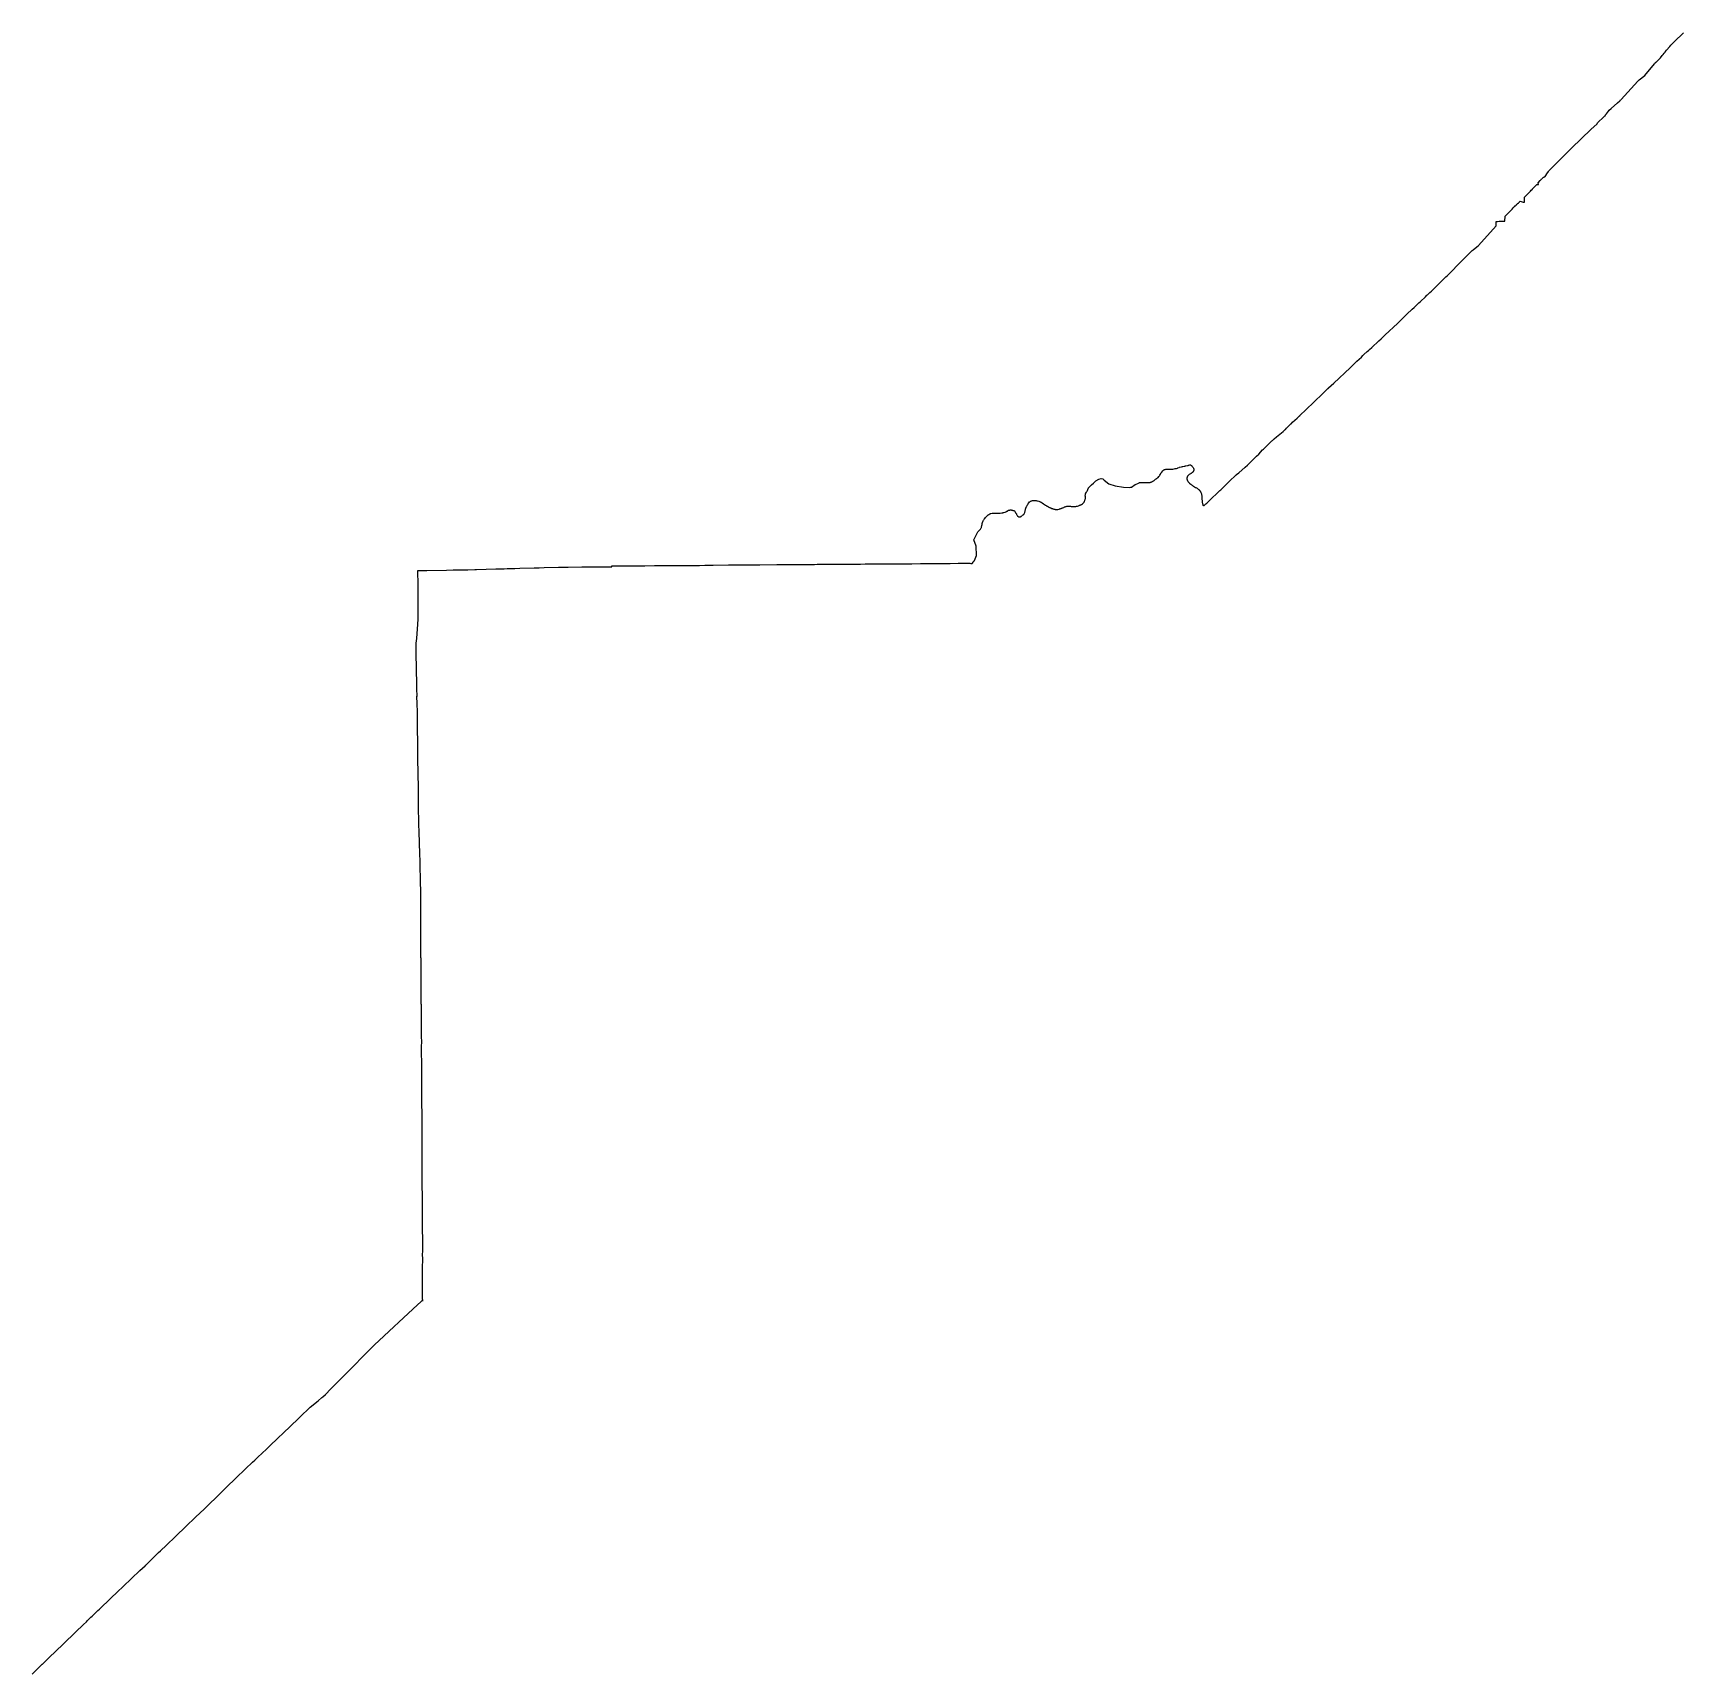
# Model space of a CAD drawing. Extents: x 6438959 to 7279357, y 1424492 to 2039161.
# Drawn here: x 6678693 to 6859158, y 1483974 to 1663678 of the extents above; entities that cross this region are included whole.
import ezdxf

# ---------------------------------------------------------------- set-up
doc = ezdxf.new("R2010")
doc.units = 21
doc.layers.add('COUNTY_BOUNDARY', color=40, linetype='Continuous')

msp = doc.modelspace()

# ---------------------------------------------------------------- linework, layer by layer
at = {"layer": 'COUNTY_BOUNDARY'}
for points in [[(6834167, 1637701), (6834209, 1637741), (6834223, 1637755), (6834587, 1638132), (6835844, 1639433), (6836124, 1639724), (6836276, 1639846), (6836409, 1639947), (6836810, 1640253), (6836943, 1640355), (6836984, 1640402), (6838908, 1642563), (6838907, 1642611), (6838908, 1642698), (6838912, 1642914), (6838915, 1642958), (6838919, 1643045), (6839003, 1643045), (6839076, 1643045), (6839228, 1643053), (6839253, 1643054), (6839330, 1643059), (6839336, 1643059), (6839341, 1643059), (6839357, 1643060), (6839362, 1643060), (6839435, 1643062), (6839642, 1643069), (6839653, 1643069), (6839726, 1643070), (6839757, 1643071), (6839849, 1643075), (6839880, 1643077), (6839889, 1643604), (6840652, 1644397), (6840669, 1644415), (6840724, 1644472), (6840732, 1644482), (6840756, 1644512), (6840764, 1644523), (6840771, 1644531), (6840791, 1644556), (6840797, 1644565), (6840918, 1644661), (6840927, 1644729), (6840944, 1644734), (6840996, 1644751), (6841014, 1644757), (6841094, 1644822), (6841117, 1644840), (6841146, 1644870), (6841190, 1644914), (6841250, 1644968), (6841256, 1644973), (6841272, 1644988), (6841278, 1644993), (6841282, 1644999), (6841296, 1645020), (6841300, 1645027), (6841305, 1645033), (6841317, 1645051), (6841321, 1645057), (6841330, 1645049), (6841338, 1645041), (6841355, 1645058), (6841412, 1645115), (6841430, 1645135), (6841469, 1645174), (6841478, 1645183), (6841494, 1645202), (6841519, 1645232), (6841528, 1645244), (6841540, 1645242), (6841553, 1645241), (6841854, 1645161), (6842005, 1645161), (6842001, 1645682), (6842047, 1645724), (6842126, 1645808), (6842183, 1645872), (6842674, 1646365), (6842762, 1646456), (6842883, 1646580), (6842901, 1646600), (6843365, 1647071), (6843558, 1647076), (6843512, 1647253), (6843509, 1647283), (6843747, 1647538), (6843829, 1647624), (6843892, 1647688), (6843918, 1647714), (6843962, 1647756), (6844091, 1647884), (6844097, 1647891), (6844159, 1647891), (6844248, 1647956), (6844274, 1647968), (6844535, 1648353), (6844566, 1648399), (6844636, 1648503), (6844698, 1648565), (6847149, 1651046), (6849322, 1653143), (6849952, 1653687), (6849969, 1653718), (6849981, 1653739), (6850002, 1653852), (6850716, 1654498), (6850818, 1654590), (6850835, 1654613), (6850887, 1654682), (6850904, 1654705), (6850979, 1654806), (6851206, 1655112), (6851282, 1655214), (6851515, 1655421), (6852214, 1656040), (6852447, 1656246), (6852454, 1656253), (6852478, 1656276), (6852485, 1656283), (6852501, 1656298), (6852547, 1656342), (6852563, 1656357), (6852591, 1656388), (6854434, 1658407), (6854509, 1658487), (6854513, 1658490), (6854544, 1658517), (6854570, 1658537), (6855177, 1659035), (6856239, 1660284), (6856242, 1660287), (6856250, 1660297), (6856253, 1660300), (6856270, 1660320), (6856274, 1660325), (6856322, 1660381), (6856339, 1660403), (6856396, 1660468), (6856422, 1660491), (6856688, 1660728), (6856776, 1660808), (6856780, 1660813), (6856794, 1660829), (6856798, 1660834), (6856901, 1660960), (6857090, 1661192), (6857210, 1661337), (6857313, 1661463), (6857338, 1661494), (6857413, 1661585), (6857438, 1661616), (6857443, 1661622), (6857458, 1661641), (6857578, 1661778), (6857936, 1662193), (6858055, 1662332), (6858168, 1662459), (6858380, 1662666), (6858386, 1662673), (6858412, 1662697), (6859422, 1663678)], [(6678600, 1483974), (6678828, 1484194), (6678904, 1484268), (6679065, 1484424), (6679549, 1484892), (6679710, 1485048), (6679723, 1485060), (6680208, 1485529), (6680379, 1485695), (6680419, 1485735), (6680466, 1485780), (6681960, 1487217), (6682037, 1487290), (6682267, 1487512), (6682343, 1487586), (6682484, 1487721), (6682904, 1488126), (6683044, 1488261), (6683345, 1488550), (6684245, 1489417), (6684545, 1489706), (6684670, 1489826), (6685044, 1490187), (6685169, 1490307), (6685330, 1490462), (6685813, 1490927), (6685974, 1491082), (6686054, 1491159), (6686224, 1491321), (6686978, 1492039), (6687228, 1492278), (6687375, 1492418), (6687814, 1492836), (6687960, 1492976), (6688571, 1493557), (6690402, 1495303), (6690964, 1495840), (6691000, 1495874), (6691012, 1495886), (6691020, 1495893), (6691074, 1495945), (6691300, 1496162), (6692165, 1496990), (6692453, 1497266), (6692670, 1497474), (6693321, 1498098), (6693537, 1498306), (6694078, 1498824), (6695701, 1500380), (6696242, 1500899), (6696539, 1501184), (6697432, 1502040), (6697729, 1502325), (6697990, 1502575), (6698774, 1503327), (6698894, 1503442), (6699030, 1503584), (6699553, 1504124), (6699616, 1504189), (6701170, 1505670), (6701709, 1506185), (6701967, 1506430), (6702742, 1507166), (6703000, 1507412), (6703315, 1507712), (6704261, 1508613), (6704577, 1508914), (6704770, 1509098), (6705351, 1509652), (6705545, 1509837), (6706094, 1510360), (6707742, 1511931), (6708292, 1512455), (6708688, 1512833), (6709053, 1513181), (6709913, 1513907), (6710326, 1514256), (6710423, 1514337), (6710709, 1514579), (6710713, 1514583), (6710803, 1514674), (6711245, 1515121), (6712568, 1516461), (6713009, 1516908), (6713534, 1517439), (6715107, 1519032), (6715631, 1519563), (6715720, 1519653), (6715988, 1519924), (6716019, 1519957), (6716079, 1520012), (6716615, 1520508), (6718223, 1521996), (6718759, 1522493), (6720810, 1524391), (6721180, 1524735), (6721319, 1524863), (6721406, 1524868), (6721402, 1524878), (6721373, 1524937), (6721369, 1524951), (6721363, 1524989), (6721356, 1525185), (6721354, 1525594), (6721359, 1526459), (6721356, 1527038), (6721357, 1527330), (6721363, 1527903), (6721363, 1528483), (6721366, 1529360), (6721364, 1529973), (6721366, 1530209), (6721366, 1531373), (6721360, 1532860), (6721357, 1533035), (6721352, 1533941), (6721350, 1534876), (6721351, 1535234), (6721349, 1535404), (6721346, 1535521), (6721343, 1535632), (6721328, 1538174), (6721321, 1541292), (6721318, 1542277), (6721301, 1543572), (6721299, 1544304), (6721297, 1544789), (6721298, 1545216), (6721288, 1546577), (6721277, 1547435), (6721279, 1547925), (6721278, 1548554), (6721271, 1549228), (6721264, 1549735), (6721276, 1550534), (6721262, 1551262), (6721252, 1551622), (6721247, 1551834), (6721247, 1551857), (6721240, 1552006), (6721239, 1552115), (6721242, 1552638), (6721244, 1552696), (6721245, 1552725), (6721246, 1552733), (6721255, 1552824), (6721258, 1553050), (6721260, 1553275), (6721255, 1553725), (6721245, 1555236), (6721246, 1555944), (6721243, 1556166), (6721241, 1556253), (6721241, 1556883), (6721237, 1557158), (6721236, 1557194), (6721225, 1557266), (6721217, 1557366), (6721203, 1559803), (6721191, 1561812), (6721185, 1562010), (6721184, 1562089), (6721186, 1562334), (6721179, 1562444), (6721162, 1567733), (6721158, 1569199), (6721156, 1569646), (6721151, 1570025), (6721139, 1570352), (6721138, 1570365), (6721134, 1570395), (6721128, 1570408), (6721120, 1570418), (6721114, 1570422), (6721087, 1572972), (6721087, 1572986), (6721087, 1572990), (6721062, 1573794), (6720987, 1576208), (6720961, 1577013), (6720954, 1577244), (6720932, 1577937), (6720925, 1578168), (6720921, 1578305), (6720908, 1578714), (6720904, 1578851), (6720907, 1578990), (6720915, 1579323), (6720917, 1579409), (6720919, 1579548), (6720916, 1579556), (6720906, 1579579), (6720902, 1579587), (6720902, 1579646), (6720901, 1579825), (6720900, 1579884), (6720911, 1579890), (6720896, 1580973), (6720853, 1584221), (6720838, 1585304), (6720834, 1585619), (6720822, 1586564), (6720817, 1586880), (6720811, 1587365), (6720792, 1588823), (6720791, 1588920), (6720785, 1589309), (6720783, 1589494), (6720775, 1590051), (6720773, 1590237), (6720770, 1590244), (6720761, 1590409), (6720738, 1590879), (6720737, 1590905), (6720728, 1591070), (6720733, 1591059), (6720748, 1591027), (6720753, 1591016), (6720736, 1591881), (6720682, 1594477), (6720664, 1595343), (6720665, 1595647), (6720670, 1596559), (6720671, 1596863), (6720714, 1597387), (6720840, 1598957), (6720882, 1599481), (6720877, 1600058), (6720876, 1600126), (6720871, 1601360), (6720871, 1601790), (6720870, 1601920), (6720868, 1602173), (6720867, 1602367), (6720865, 1602775), (6720864, 1602857), (6720855, 1603720), (6720853, 1604295), (6720853, 1604328), (6720848, 1604585), (6720846, 1604780), (6720852, 1604818), (6720893, 1604819), (6721016, 1604820), (6721057, 1604821), (6721066, 1604821), (6721094, 1604822), (6721103, 1604822), (6721825, 1604833), (6723989, 1604865), (6724711, 1604877), (6724720, 1604877), (6724748, 1604877), (6724757, 1604877), (6724766, 1604877), (6724792, 1604877), (6724801, 1604878), (6725074, 1604882), (6725889, 1604894), (6726046, 1604897), (6726161, 1604899), (6726169, 1604899), (6726191, 1604900), (6726199, 1604900), (6726224, 1604901), (6726297, 1604902), (6726322, 1604903), (6727082, 1604919), (6727266, 1604923), (6729361, 1604986), (6730121, 1605010), (6730129, 1605010), (6730152, 1605011), (6730160, 1605011), (6730167, 1605011), (6730187, 1605012), (6730194, 1605012), (6730294, 1605015), (6730301, 1605015), (6730624, 1605023), (6730731, 1605025), (6730797, 1605027), (6730994, 1605031), (6731014, 1605032), (6731037, 1605032), (6731060, 1605033), (6731082, 1605033), (6731105, 1605034), (6731142, 1605035), (6731388, 1605041), (6731470, 1605043), (6731997, 1605056), (6733578, 1605096), (6734105, 1605110), (6734115, 1605110), (6734122, 1605110), (6734653, 1605127), (6736246, 1605177), (6736777, 1605194), (6737284, 1605199), (6738805, 1605214), (6739312, 1605219), (6739373, 1605220), (6739554, 1605222), (6739615, 1605222), (6739787, 1605223), (6740302, 1605225), (6740474, 1605226), (6740779, 1605227), (6740976, 1605227), (6741678, 1605230), (6741693, 1605230), (6741744, 1605229), (6741874, 1605232), (6741968, 1605230), (6741998, 1605232), (6742011, 1605232), (6742046, 1605234), (6742050, 1605233), (6742062, 1605231), (6742064, 1605251), (6742067, 1605312), (6742067, 1605332), (6742096, 1605332), (6742183, 1605331), (6742211, 1605331), (6742651, 1605326), (6743180, 1605321), (6743969, 1605327), (6744408, 1605331), (6744466, 1605332), (6744638, 1605333), (6744695, 1605334), (6744707, 1605334), (6744744, 1605334), (6744756, 1605335), (6745254, 1605339), (6745687, 1605344), (6746745, 1605347), (6747242, 1605349), (6747254, 1605349), (6747290, 1605349), (6747302, 1605349), (6747309, 1605349), (6747329, 1605349), (6747336, 1605349), (6747422, 1605350), (6747864, 1605354), (6749445, 1605368), (6749448, 1605368), (6749976, 1605372), (6750143, 1605372), (6750217, 1605372), (6750564, 1605377), (6750644, 1605377), (6750810, 1605377), (6750964, 1605377), (6751174, 1605379), (6751237, 1605379), (6751678, 1605380), (6752266, 1605385), (6752515, 1605388), (6752629, 1605385), (6753185, 1605393), (6754852, 1605419), (6755407, 1605428), (6755850, 1605435), (6756204, 1605440), (6757180, 1605447), (6757623, 1605450), (6757632, 1605450), (6757660, 1605450), (6757669, 1605450), (6758065, 1605447), (6758286, 1605449), (6760136, 1605462), (6760752, 1605467), (6761192, 1605470), (6762510, 1605480), (6762950, 1605483), (6763355, 1605485), (6764270, 1605489), (6764569, 1605496), (6764957, 1605504), (6764973, 1605505), (6765052, 1605507), (6765289, 1605514), (6765336, 1605516), (6765368, 1605515), (6765390, 1605515), (6765426, 1605514), (6765458, 1605514), (6765480, 1605513), (6765510, 1605512), (6765599, 1605511), (6765628, 1605510), (6765646, 1605510), (6765659, 1605510), (6765685, 1605510), (6765693, 1605510), (6765760, 1605512), (6765785, 1605513), (6765801, 1605513), (6765845, 1605514), (6765860, 1605515), (6765884, 1605515), (6765916, 1605516), (6765953, 1605515), (6765976, 1605516), (6766429, 1605515), (6766616, 1605514), (6766747, 1605517), (6767176, 1605517), (6767788, 1605522), (6767921, 1605523), (6768240, 1605519), (6768702, 1605518), (6769296, 1605524), (6769835, 1605529), (6770309, 1605531), (6771064, 1605538), (6772461, 1605547), (6772477, 1605547), (6773516, 1605555), (6773734, 1605556), (6774387, 1605560), (6774605, 1605562), (6774920, 1605563), (6775864, 1605570), (6776178, 1605572), (6776337, 1605572), (6776592, 1605574), (6776815, 1605575), (6776974, 1605577), (6777175, 1605578), (6777339, 1605579), (6778436, 1605589), (6778802, 1605593), (6778812, 1605592), (6778840, 1605592), (6778849, 1605592), (6778876, 1605592), (6779141, 1605594), (6780016, 1605601), (6780308, 1605603), (6780478, 1605605), (6780551, 1605606), (6781197, 1605615), (6781280, 1605613), (6781297, 1605612), (6781396, 1605600), (6781494, 1605579), (6781521, 1605570), (6781563, 1605631), (6781631, 1605731), (6781655, 1605757), (6781676, 1605785), (6781697, 1605805), (6781720, 1605829), (6781737, 1605842), (6781748, 1605853), (6781752, 1605857), (6781769, 1605885), (6781776, 1605900), (6781939, 1606269), (6782027, 1606468), (6781989, 1607466), (6781713, 1608174), (6782154, 1609034), (6782170, 1609053), (6782225, 1609109), (6782242, 1609128), (6782270, 1609156), (6782332, 1609224), (6782368, 1609262), (6782402, 1609302), (6782417, 1609323), (6782431, 1609345), (6782470, 1609398), (6782515, 1609477), (6782542, 1609536), (6782556, 1609573), (6782601, 1609736), (6782608, 1609774), (6782612, 1609787), (6782617, 1609818), (6782628, 1609876), (6782643, 1609992), (6782654, 1610035), (6782655, 1610043), (6782674, 1610105), (6782680, 1610117), (6782687, 1610142), (6782704, 1610177), (6782723, 1610212), (6782752, 1610270), (6782795, 1610335), (6782822, 1610380), (6782858, 1610434), (6782892, 1610474), (6782965, 1610568), (6782980, 1610588), (6783007, 1610617), (6783100, 1610714), (6783243, 1610862), (6783263, 1610879), (6783315, 1610920), (6783337, 1610934), (6783388, 1610962), (6783434, 1610988), (6783483, 1611012), (6783494, 1611017), (6783520, 1611026), (6783557, 1611042), (6783596, 1611055), (6783741, 1611094), (6783836, 1611107), (6783863, 1611107), (6783897, 1611110), (6783916, 1611110), (6784028, 1611104), (6784133, 1611096), (6784167, 1611095), (6784259, 1611094), (6784312, 1611091), (6784338, 1611091), (6784391, 1611089), (6784431, 1611089), (6784536, 1611094), (6784616, 1611099), (6784800, 1611117), (6784826, 1611121), (6784902, 1611142), (6784941, 1611151), (6784967, 1611155), (6785006, 1611165), (6785132, 1611203), (6785218, 1611235), (6785243, 1611245), (6785290, 1611269), (6785346, 1611302), (6785370, 1611314), (6785392, 1611328), (6785405, 1611333), (6785530, 1611405), (6785568, 1611418), (6785619, 1611430), (6785668, 1611436), (6785698, 1611441), (6785791, 1611441), (6785843, 1611437), (6785921, 1611421), (6785960, 1611414), (6785998, 1611404), (6786011, 1611402), (6786062, 1611388), (6786074, 1611382), (6786098, 1611372), (6786146, 1611349), (6786166, 1611332), (6786191, 1611302), (6786242, 1611226), (6786255, 1611204), (6786261, 1611192), (6786274, 1611169), (6786297, 1611137), (6786339, 1611071), (6786354, 1611050), (6786382, 1611006), (6786399, 1610986), (6786402, 1610969), (6786408, 1610944), (6786417, 1610920), (6786452, 1610850), (6786472, 1610816), (6786487, 1610794), (6786504, 1610775), (6786536, 1610751), (6786557, 1610736), (6786603, 1610710), (6786640, 1610696), (6786666, 1610690), (6786732, 1610685), (6786759, 1610685), (6786798, 1610691), (6786836, 1610700), (6786860, 1610712), (6786883, 1610725), (6786904, 1610741), (6786953, 1610785), (6786978, 1610815), (6787013, 1610838), (6787059, 1610864), (6787114, 1610901), (6787165, 1610942), (6787184, 1610960), (6787234, 1611021), (6787241, 1611032), (6787274, 1611103), (6787299, 1611177), (6787317, 1611253), (6787334, 1611329), (6787343, 1611380), (6787360, 1611443), (6787389, 1611570), (6787403, 1611620), (6787420, 1611669), (6787436, 1611705), (6787444, 1611730), (6787482, 1611813), (6787508, 1611858), (6787529, 1611891), (6787549, 1611925), (6787598, 1612002), (6787615, 1612038), (6787646, 1612095), (6787656, 1612119), (6787681, 1612165), (6787694, 1612187), (6787718, 1612222), (6787735, 1612242), (6787808, 1612318), (6787838, 1612343), (6787893, 1612379), (6787924, 1612404), (6787959, 1612423), (6787965, 1612425), (6788058, 1612459), (6788108, 1612474), (6788160, 1612485), (6788252, 1612497), (6788292, 1612499), (6788332, 1612497), (6788371, 1612492), (6788398, 1612491), (6788437, 1612486), (6788529, 1612476), (6788633, 1612460), (6788697, 1612443), (6788849, 1612397), (6788899, 1612379), (6788987, 1612351), (6788999, 1612344), (6789023, 1612335), (6789058, 1612316), (6789092, 1612296), (6789212, 1612215), (6789338, 1612125), (6789362, 1612108), (6789459, 1612040), (6789559, 1611977), (6789636, 1611926), (6789681, 1611899), (6789691, 1611891), (6789726, 1611872), (6789773, 1611848), (6789888, 1611784), (6789946, 1611754), (6789992, 1611729), (6790041, 1611710), (6790076, 1611691), (6790114, 1611678), (6790149, 1611661), (6790248, 1611623), (6790333, 1611587), (6790354, 1611580), (6790396, 1611567), (6790485, 1611543), (6790537, 1611532), (6790589, 1611522), (6790627, 1611513), (6790667, 1611509), (6790733, 1611505), (6790772, 1611498), (6790797, 1611489), (6790818, 1611493), (6790826, 1611495), (6790833, 1611497), (6790850, 1611499), (6790858, 1611501), (6790872, 1611502), (6790898, 1611509), (6790911, 1611510), (6791066, 1611542), (6791104, 1611555), (6791155, 1611569), (6791179, 1611579), (6791229, 1611596), (6791268, 1611607), (6791317, 1611626), (6791340, 1611638), (6791365, 1611648), (6791413, 1611669), (6791475, 1611692), (6791560, 1611728), (6791608, 1611750), (6791665, 1611783), (6791681, 1611788), (6791690, 1611792), (6791702, 1611798), (6791800, 1611837), (6791813, 1611840), (6791917, 1611858), (6791983, 1611866), (6792062, 1611868), (6792142, 1611865), (6792247, 1611856), (6792286, 1611848), (6792365, 1611838), (6792497, 1611827), (6792517, 1611821), (6792543, 1611817), (6792583, 1611813), (6792636, 1611811), (6792820, 1611826), (6792899, 1611835), (6792978, 1611847), (6793067, 1611870), (6793169, 1611900), (6793266, 1611941), (6793290, 1611953), (6793317, 1611961), (6793368, 1611974), (6793429, 1611999), (6793489, 1612027), (6793512, 1612040), (6793548, 1612057), (6793570, 1612071), (6793625, 1612108), (6793655, 1612134), (6793672, 1612153), (6793707, 1612192), (6793784, 1612298), (6793811, 1612342), (6793823, 1612366), (6793886, 1612509), (6793900, 1612545), (6793923, 1612620), (6793943, 1612695), (6793952, 1612759), (6793953, 1612785), (6793952, 1612798), (6793943, 1612836), (6793932, 1612887), (6793922, 1613003), (6793921, 1613042), (6793929, 1613119), (6793938, 1613157), (6793962, 1613231), (6793972, 1613255), (6793996, 1613301), (6794071, 1613408), (6794097, 1613453), (6794119, 1613486), (6794130, 1613509), (6794140, 1613533), (6794159, 1613568), (6794194, 1613653), (6794203, 1613676), (6794212, 1613701), (6794219, 1613726), (6794234, 1613762), (6794245, 1613782), (6794258, 1613808), (6794289, 1613865), (6794317, 1613910), (6794381, 1613992), (6794416, 1614032), (6794477, 1614100), (6794514, 1614137), (6794569, 1614187), (6794600, 1614212), (6794815, 1614390), (6795068, 1614626), (6795399, 1614826), (6795657, 1614896), (6795836, 1614837), (6796006, 1614698), (6796498, 1614315), (6797211, 1614088), (6798119, 1613958), (6798726, 1613915), (6798875, 1613924), (6798973, 1613933), (6799374, 1614240), (6799499, 1614282), (6799682, 1614358), (6799742, 1614386), (6799823, 1614429), (6799847, 1614440), (6799884, 1614453), (6799974, 1614455), (6800000, 1614455), (6800211, 1614460), (6800607, 1614449), (6800726, 1614443), (6800778, 1614439), (6800857, 1614441), (6800923, 1614444), (6800962, 1614451), (6801013, 1614465), (6801075, 1614488), (6801129, 1614503), (6801139, 1614506), (6801200, 1614529), (6801249, 1614550), (6801284, 1614567), (6801329, 1614588), (6801362, 1614608), (6801409, 1614632), (6801475, 1614676), (6801506, 1614700), (6801626, 1614802), (6801678, 1614842), (6801726, 1614886), (6801759, 1614908), (6801780, 1614924), (6801792, 1614930), (6801847, 1614967), (6801868, 1614982), (6801888, 1614999), (6801980, 1615093), (6802027, 1615156), (6802049, 1615188), (6802096, 1615266), (6802148, 1615357), (6802202, 1615446), (6802213, 1615468), (6802247, 1615518), (6802272, 1615554), (6802288, 1615575), (6802429, 1615731), (6802503, 1615805), (6802533, 1615830), (6802566, 1615853), (6802589, 1615865), (6802626, 1615879), (6802664, 1615890), (6802728, 1615905), (6802755, 1615909), (6802811, 1615913), (6802860, 1615917), (6802926, 1615918), (6803032, 1615914), (6803230, 1615904), (6803256, 1615905), (6803454, 1615919), (6803493, 1615923), (6803650, 1615946), (6803781, 1615968), (6803832, 1615979), (6803922, 1616003), (6804010, 1616031), (6804047, 1616045), (6804071, 1616055), (6804209, 1616102), (6804257, 1616122), (6804445, 1616184), (6804560, 1616214), (6804599, 1616222), (6804743, 1616239), (6804794, 1616247), (6804808, 1616249), (6804897, 1616272), (6804935, 1616284), (6805130, 1616319), (6805183, 1616324), (6805197, 1616331), (6805222, 1616340), (6805260, 1616350), (6805386, 1616388), (6805425, 1616396), (6805452, 1616398), (6805476, 1616367), (6805542, 1616306), (6805578, 1616269), (6805586, 1616259), (6805605, 1616242), (6805631, 1616214), (6805654, 1616183), (6805663, 1616174), (6805671, 1616164), (6805721, 1616088), (6805729, 1616078), (6805759, 1616035), (6805777, 1616001), (6805801, 1615941), (6805810, 1615903), (6805813, 1615865), (6805805, 1615814), (6805801, 1615802), (6805795, 1615777), (6805787, 1615752), (6805775, 1615726), (6805758, 1615680), (6805748, 1615656), (6805732, 1615635), (6805666, 1615555), (6805637, 1615529), (6805581, 1615495), (6805539, 1615464), (6805515, 1615453), (6805505, 1615445), (6805482, 1615433), (6805438, 1615416), (6805366, 1615374), (6805354, 1615368), (6805309, 1615342), (6805287, 1615327), (6805256, 1615304), (6805211, 1615256), (6805190, 1615224), (6805120, 1615129), (6805106, 1615107), (6805095, 1615084), (6805070, 1615024), (6805062, 1614986), (6805057, 1614947), (6805056, 1614921), (6805056, 1614896), (6805055, 1614883), (6805056, 1614844), (6805060, 1614805), (6805070, 1614768), (6805095, 1614708), (6805124, 1614649), (6805147, 1614618), (6805166, 1614584), (6805205, 1614531), (6805230, 1614501), (6805264, 1614446), (6805281, 1614425), (6805286, 1614414), (6805304, 1614395), (6805333, 1614368), (6805388, 1614331), (6805473, 1614270), (6805566, 1614198), (6805621, 1614162), (6805716, 1614092), (6805786, 1614052), (6805870, 1613993), (6805892, 1613980), (6805978, 1613920), (6806012, 1613903), (6806036, 1613892), (6806174, 1613817), (6806208, 1613796), (6806292, 1613734), (6806329, 1613698), (6806349, 1613681), (6806394, 1613639), (6806406, 1613628), (6806451, 1613580), (6806465, 1613558), (6806473, 1613548), (6806528, 1613460), (6806537, 1613450), (6806555, 1613416), (6806560, 1613404), (6806579, 1613371), (6806582, 1613364), (6806590, 1613347), (6806609, 1613300), (6806633, 1613226), (6806646, 1613176), (6806665, 1613114), (6806678, 1613039), (6806687, 1612965), (6806692, 1612940), (6806697, 1612876), (6806702, 1612722), (6806701, 1612670), (6806702, 1612593), (6806709, 1612516), (6806714, 1612478), (6806720, 1612414), (6806736, 1612305), (6806763, 1612119), (6806778, 1612070), (6806786, 1612019), (6806789, 1612006), (6806811, 1611958), (6806817, 1611947), (6806829, 1611925), (6806831, 1611922), (6806837, 1611914), (6806877, 1611922), (6806887, 1611924), (6806912, 1611932), (6806948, 1611948), (6806984, 1611966), (6806990, 1611971), (6807022, 1612000), (6807125, 1612098), (6807227, 1612197), (6807698, 1612648), (6808390, 1613311), (6808437, 1613356), (6808484, 1613401), (6808658, 1613568), (6808759, 1613665), (6808860, 1613761), (6809725, 1614590), (6810400, 1615237), (6810416, 1615252), (6810464, 1615299), (6810480, 1615314), (6810721, 1615522), (6811446, 1616146), (6811687, 1616355), (6811841, 1616507), (6812300, 1616966), (6812330, 1616996), (6812452, 1617121), (6812461, 1617131), (6812677, 1617340), (6812915, 1617570), (6813345, 1618012), (6813447, 1618117), (6813567, 1618237), (6813724, 1618393), (6814057, 1618727), (6814154, 1618825), (6814194, 1618863), (6814303, 1618968), (6814354, 1619014), (6814405, 1619058), (6814559, 1619190), (6814610, 1619234), (6814851, 1619436), (6815573, 1620043), (6815814, 1620245), (6815819, 1620249), (6815836, 1620265), (6815842, 1620270), (6815962, 1620392), (6816321, 1620758), (6816387, 1620826), (6816397, 1620837), (6816419, 1620859), (6816440, 1620881), (6816444, 1620883), (6816451, 1620892), (6816454, 1620895), (6816471, 1620910), (6816488, 1620926), (6816622, 1621048), (6817125, 1621509), (6817292, 1621663), (6817319, 1621688), (6817380, 1621743), (6817400, 1621762), (6817403, 1621765), (6817427, 1621787), (6817432, 1621792), (6817448, 1621807), (6817453, 1621813), (6817470, 1621829), (6818067, 1622403), (6819911, 1624174), (6820489, 1624730), (6820508, 1624747), (6820526, 1624765), (6820547, 1624785), (6820568, 1624804), (6821123, 1625329), (6822913, 1627023), (6823510, 1627588), (6823672, 1627738), (6824158, 1628191), (6824320, 1628342), (6824440, 1628453), (6824802, 1628790), (6824923, 1628903), (6824945, 1628923), (6825012, 1628985), (6825034, 1629006), (6825289, 1629243), (6826052, 1629953), (6826306, 1630190), (6826756, 1630611), (6828103, 1631874), (6828437, 1632188), (6828549, 1632300), (6828626, 1632379), (6828860, 1632614), (6828937, 1632693), (6829020, 1632776), (6829134, 1632883), (6829732, 1633446), (6829932, 1633633), (6830034, 1633729), (6830342, 1634019), (6830444, 1634115), (6830623, 1634283), (6831160, 1634788), (6831339, 1634956), (6831378, 1634993), (6831494, 1635102), (6831533, 1635139), (6831545, 1635149), (6831579, 1635181), (6831590, 1635192), (6831595, 1635197), (6831642, 1635241), (6831828, 1635422), (6832526, 1636104), (6832759, 1636331), (6832922, 1636488), (6833410, 1636961), (6833573, 1637119), (6833683, 1637226), (6834014, 1637547), (6834123, 1637655), (6834133, 1637663), (6834159, 1637691), (6834167, 1637701)]]:
    msp.add_lwpolyline(points, dxfattribs=at)

doc.saveas('drawing.dxf')
